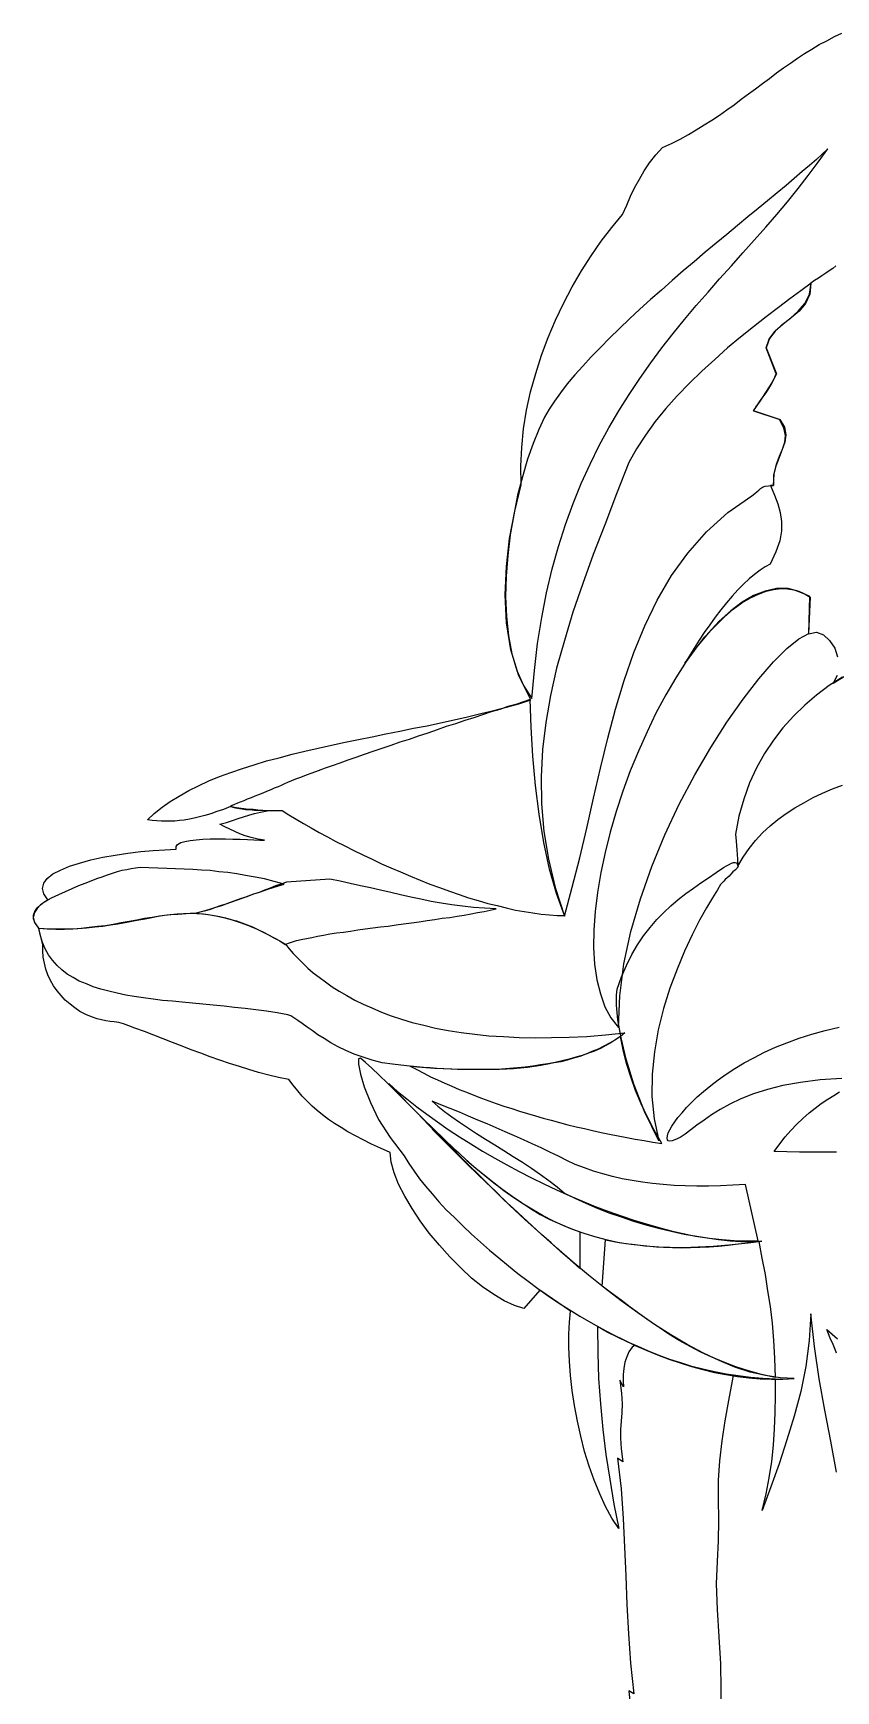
# Model space of a CAD drawing. Header units: inches. Extents: x 0 to 13.7, y 0 to 22.6.
# Drawn here: x 0 to 6.02, y 9.99 to 22.43 of the extents above; entities that cross this region are included whole.
import ezdxf

# ---------------------------------------------------------------- set-up
doc = ezdxf.new("R2010")
doc.units = ezdxf.units.IN
doc.header["$MEASUREMENT"] = 0
doc.layers.add('3', color=3, linetype='Continuous')
doc.layers.add('7', color=7, linetype='Continuous')

# ---------------------------------------------------------------- blocks, each defined once
blk = doc.blocks.new('A$C0DDA7551')
at = {"layer": '3', "linetype": 'Continuous'}
for points in [[(5.962, 21.562), (5.921, 21.523), (5.878, 21.483), (5.826, 21.437), (5.771, 21.392), (5.711, 21.34), (5.649, 21.287), (5.583, 21.232), (5.511, 21.172), (5.439, 21.113), (5.363, 21.051), (5.284, 20.986), (5.205, 20.919), (5.124, 20.853), (5.043, 20.786), (4.96, 20.714), (4.878, 20.645), (4.795, 20.573), (4.714, 20.502), (4.633, 20.43), (4.551, 20.359), (4.475, 20.285), (4.399, 20.213), (4.325, 20.141), (4.256, 20.07), (4.186, 20.001), (4.124, 19.931), (4.065, 19.865), (4.007, 19.798), (3.957, 19.731), (3.912, 19.669), (3.871, 19.607), (3.838, 19.547), (3.795, 19.456), (3.752, 19.351), (3.709, 19.232), (3.671, 19.101), (3.635, 18.962), (3.606, 18.814), (3.58, 18.664), (3.561, 18.509), (3.549, 18.354), (3.544, 18.201), (3.551, 18.051), (3.566, 17.907), (3.592, 17.771), (3.628, 17.647), (3.678, 17.533), (3.742, 17.435), (3.761, 17.647), (3.785, 17.85), (3.816, 18.043), (3.852, 18.23), (3.895, 18.409), (3.943, 18.578), (3.995, 18.743), (4.053, 18.9), (4.112, 19.051), (4.179, 19.194), (4.246, 19.335), (4.32, 19.468), (4.394, 19.595), (4.473, 19.719), (4.551, 19.838), (4.635, 19.955), (4.718, 20.067), (4.802, 20.175), (4.888, 20.282), (4.976, 20.385), (5.065, 20.487), (5.15, 20.585), (5.239, 20.683), (5.325, 20.781), (5.411, 20.876), (5.497, 20.974), (5.58, 21.07), (5.661, 21.165), (5.74, 21.263), (5.816, 21.361), (5.89, 21.461), (5.962, 21.562)], [(5.404, 19.595), (5.427, 19.628), (5.451, 19.664), (5.475, 19.697), (5.499, 19.731), (5.52, 19.764), (5.542, 19.8), (5.561, 19.836), (5.575, 19.872), (5.499, 20.067), (5.523, 20.134), (5.566, 20.191), (5.621, 20.244), (5.683, 20.292), (5.74, 20.344), (5.79, 20.401), (5.826, 20.471), (5.838, 20.554), (5.761, 20.497), (5.678, 20.437), (5.592, 20.37), (5.499, 20.301), (5.406, 20.227), (5.308, 20.149), (5.21, 20.067), (5.115, 19.981), (5.017, 19.893), (4.924, 19.803), (4.833, 19.709), (4.747, 19.612), (4.668, 19.514), (4.594, 19.413), (4.528, 19.311), (4.47, 19.208), (4.377, 18.972), (4.289, 18.74), (4.203, 18.516), (4.124, 18.299), (4.05, 18.084), (3.986, 17.872), (3.928, 17.664), (3.883, 17.459), (3.847, 17.256), (3.823, 17.053), (3.812, 16.848), (3.814, 16.645), (3.831, 16.437), (3.866, 16.23), (3.917, 16.017), (3.986, 15.802), (4.045, 16.02), (4.103, 16.239), (4.155, 16.463), (4.205, 16.688), (4.258, 16.912), (4.313, 17.137), (4.37, 17.356), (4.434, 17.571), (4.506, 17.781), (4.59, 17.981), (4.683, 18.175), (4.79, 18.359), (4.912, 18.528), (5.053, 18.686), (5.213, 18.831), (5.392, 18.958), (5.415, 18.974), (5.432, 18.989), (5.446, 19.001), (5.458, 19.012), (5.473, 19.022), (5.492, 19.029), (5.518, 19.032), (5.554, 19.034), (5.559, 19.12), (5.578, 19.194), (5.599, 19.254), (5.623, 19.308), (5.64, 19.361), (5.645, 19.411), (5.633, 19.468), (5.599, 19.53), (5.404, 19.595)], [(5.821, 17.924), (5.828, 18.201), (5.747, 18.239), (5.664, 18.261), (5.578, 18.261), (5.492, 18.242), (5.406, 18.208), (5.32, 18.158), (5.234, 18.094), (5.148, 18.017), (5.065, 17.926), (4.981, 17.824), (4.9, 17.714), (4.823, 17.592), (4.747, 17.464), (4.673, 17.327), (4.606, 17.187), (4.542, 17.041), (4.48, 16.893), (4.425, 16.74), (4.375, 16.588), (4.329, 16.432), (4.291, 16.28), (4.26, 16.129), (4.234, 15.981), (4.217, 15.838), (4.208, 15.7), (4.205, 15.566), (4.212, 15.442), (4.229, 15.325), (4.256, 15.22), (4.289, 15.122), (4.334, 15.039), (4.392, 14.967), (4.401, 15.203), (4.432, 15.444), (4.485, 15.688), (4.556, 15.931), (4.642, 16.175), (4.74, 16.413), (4.847, 16.642), (4.964, 16.862), (5.084, 17.067), (5.205, 17.258), (5.327, 17.432), (5.444, 17.583), (5.554, 17.712), (5.656, 17.812), (5.745, 17.884), (5.821, 17.924)], [(6.072, 17.597), (5.974, 17.533), (5.878, 17.461), (5.79, 17.385), (5.704, 17.304), (5.625, 17.215), (5.554, 17.122), (5.487, 17.022), (5.427, 16.915), (5.375, 16.802), (5.332, 16.681), (5.296, 16.554), (5.27, 16.418), (5.275, 16.366), (5.279, 16.299), (5.284, 16.23), (5.287, 16.177), (5.327, 16.246), (5.372, 16.311), (5.42, 16.37), (5.473, 16.428), (5.53, 16.48), (5.587, 16.528), (5.649, 16.573), (5.714, 16.616), (5.783, 16.654), (5.852, 16.693), (5.924, 16.726), (5.998, 16.757), (6.072, 16.786)], [(3.73, 17.428), (3.678, 17.411), (3.621, 17.392), (3.561, 17.375), (3.501, 17.354), (3.437, 17.335), (3.372, 17.313), (3.306, 17.292), (3.239, 17.27), (3.17, 17.246), (3.1, 17.225), (3.031, 17.201), (2.962, 17.177), (2.89, 17.153), (2.821, 17.129), (2.752, 17.108), (2.683, 17.084), (2.616, 17.06), (2.549, 17.039), (2.484, 17.015), (2.42, 16.993), (2.36, 16.972), (2.301, 16.95), (2.243, 16.931), (2.191, 16.912), (2.138, 16.893), (2.091, 16.876), (2.048, 16.86), (2.007, 16.843), (1.969, 16.831), (1.938, 16.817), (1.909, 16.805), (1.885, 16.795), (1.862, 16.783), (1.838, 16.774), (1.809, 16.762), (1.783, 16.75), (1.752, 16.738), (1.723, 16.726), (1.692, 16.714), (1.663, 16.702), (1.635, 16.69), (1.606, 16.681), (1.58, 16.669), (1.554, 16.659), (1.532, 16.65), (1.511, 16.64), (1.494, 16.633), (1.48, 16.626), (1.485, 16.626), (1.487, 16.626), (1.494, 16.623), (1.499, 16.621), (1.508, 16.619), (1.518, 16.616), (1.532, 16.614), (1.549, 16.611), (1.568, 16.607), (1.594, 16.604), (1.625, 16.602), (1.661, 16.599), (1.702, 16.597), (1.749, 16.595), (1.807, 16.595), (1.869, 16.595), (1.919, 16.564), (1.974, 16.53), (2.029, 16.497), (2.086, 16.466), (2.146, 16.43), (2.208, 16.397), (2.272, 16.363), (2.339, 16.33), (2.406, 16.296), (2.473, 16.263), (2.544, 16.23), (2.613, 16.196), (2.685, 16.165), (2.757, 16.134), (2.831, 16.103), (2.905, 16.072), (2.976, 16.043), (3.05, 16.017), (3.124, 15.991), (3.196, 15.965), (3.267, 15.941), (3.339, 15.919), (3.411, 15.898), (3.482, 15.881), (3.549, 15.864), (3.618, 15.848), (3.685, 15.836), (3.75, 15.826), (3.812, 15.817), (3.874, 15.812), (3.931, 15.807), (3.988, 15.807), (3.926, 15.972), (3.874, 16.156), (3.831, 16.356), (3.797, 16.568), (3.769, 16.783), (3.75, 17.003), (3.738, 17.22), (3.73, 17.428)], [(5.17, 16.053), (5.158, 16.039), (5.134, 16), (5.098, 15.941), (5.053, 15.864), (5, 15.771), (4.945, 15.661), (4.888, 15.54), (4.833, 15.404), (4.778, 15.261), (4.73, 15.108), (4.69, 14.948), (4.661, 14.783), (4.644, 14.616), (4.642, 14.449), (4.659, 14.28), (4.695, 14.115), (4.587, 14.337), (4.506, 14.542), (4.449, 14.728), (4.411, 14.888), (4.387, 15.024), (4.377, 15.134), (4.377, 15.21), (4.382, 15.253), (4.415, 15.346), (4.451, 15.432), (4.492, 15.514), (4.535, 15.588), (4.58, 15.654), (4.63, 15.716), (4.68, 15.776), (4.733, 15.829), (4.785, 15.879), (4.84, 15.926), (4.898, 15.972), (4.955, 16.012), (5.01, 16.053), (5.067, 16.091), (5.124, 16.129), (5.179, 16.167), (5.203, 16.179), (5.222, 16.191), (5.239, 16.201), (5.255, 16.206), (5.267, 16.206), (5.277, 16.203), (5.284, 16.191), (5.289, 16.172), (5.27, 16.151), (5.251, 16.134), (5.236, 16.117), (5.222, 16.103), (5.208, 16.089), (5.193, 16.077), (5.182, 16.065), (5.17, 16.053)], [(0.04, 15.712), (0.105, 15.707), (0.169, 15.705), (0.234, 15.705), (0.298, 15.707), (0.36, 15.712), (0.42, 15.719), (0.482, 15.726), (0.542, 15.733), (0.601, 15.743), (0.661, 15.755), (0.721, 15.764), (0.778, 15.774), (0.835, 15.786), (0.893, 15.795), (0.947, 15.805), (1.005, 15.812), (1.029, 15.814), (1.055, 15.817), (1.086, 15.817), (1.119, 15.819), (1.148, 15.821), (1.177, 15.824), (1.2, 15.824), (1.217, 15.824), (1.236, 15.829), (1.262, 15.836), (1.296, 15.845), (1.332, 15.855), (1.37, 15.869), (1.415, 15.883), (1.461, 15.9), (1.508, 15.917), (1.556, 15.934), (1.606, 15.95), (1.656, 15.969), (1.706, 15.986), (1.754, 16.003), (1.8, 16.017), (1.842, 16.031), (1.883, 16.043), (1.809, 16.062), (1.735, 16.082), (1.666, 16.096), (1.594, 16.108), (1.527, 16.12), (1.461, 16.129), (1.394, 16.136), (1.329, 16.144), (1.262, 16.148), (1.198, 16.153), (1.134, 16.156), (1.069, 16.158), (1.002, 16.16), (0.936, 16.163), (0.869, 16.165), (0.802, 16.167), (0.769, 16.163), (0.735, 16.158), (0.702, 16.151), (0.666, 16.144), (0.63, 16.134), (0.594, 16.122), (0.556, 16.11), (0.515, 16.096), (0.475, 16.082), (0.432, 16.065), (0.387, 16.048), (0.339, 16.029), (0.291, 16.008), (0.241, 15.984), (0.189, 15.962), (0.134, 15.936), (0.112, 15.924), (0.086, 15.907), (0.055, 15.886), (0.029, 15.86), (0.009, 15.829), (0, 15.793), (0.009, 15.755), (0.04, 15.712)], [(4.439, 14.926), (4.406, 14.9), (4.372, 14.876), (4.334, 14.852), (4.296, 14.831), (4.256, 14.809), (4.212, 14.79), (4.167, 14.774), (4.119, 14.757), (4.072, 14.743), (4.022, 14.728), (3.969, 14.716), (3.917, 14.704), (3.862, 14.693), (3.807, 14.685), (3.75, 14.676), (3.692, 14.669), (3.635, 14.664), (3.575, 14.659), (3.513, 14.654), (3.454, 14.652), (3.391, 14.652), (3.329, 14.65), (3.265, 14.65), (3.203, 14.652), (3.141, 14.654), (3.076, 14.657), (3.012, 14.659), (2.95, 14.664), (2.885, 14.669), (2.823, 14.676), (2.759, 14.683), (2.697, 14.69), (2.618, 14.702), (2.544, 14.721), (2.475, 14.743), (2.408, 14.766), (2.346, 14.793), (2.289, 14.821), (2.234, 14.852), (2.184, 14.883), (2.136, 14.912), (2.093, 14.943), (2.055, 14.969), (2.019, 14.996), (1.986, 15.019), (1.957, 15.039), (1.933, 15.053), (1.912, 15.062), (1.831, 15.077), (1.752, 15.089), (1.671, 15.098), (1.59, 15.108), (1.511, 15.117), (1.432, 15.127), (1.351, 15.134), (1.274, 15.141), (1.196, 15.148), (1.119, 15.156), (1.045, 15.163), (0.971, 15.17), (0.9, 15.179), (0.828, 15.189), (0.759, 15.199), (0.695, 15.21), (0.63, 15.225), (0.568, 15.239), (0.508, 15.253), (0.451, 15.272), (0.399, 15.294), (0.346, 15.315), (0.301, 15.342), (0.255, 15.368), (0.215, 15.399), (0.179, 15.432), (0.146, 15.471), (0.114, 15.511), (0.091, 15.556), (0.069, 15.604), (0.055, 15.654), (0.043, 15.712), (0.122, 15.707), (0.196, 15.707), (0.267, 15.707), (0.334, 15.709), (0.401, 15.714), (0.463, 15.721), (0.523, 15.728), (0.58, 15.736), (0.635, 15.745), (0.69, 15.755), (0.74, 15.764), (0.792, 15.774), (0.84, 15.783), (0.89, 15.793), (0.938, 15.802), (0.986, 15.81), (1.033, 15.814), (1.081, 15.819), (1.129, 15.821), (1.177, 15.824), (1.227, 15.821), (1.277, 15.819), (1.329, 15.812), (1.382, 15.802), (1.437, 15.79), (1.494, 15.774), (1.554, 15.755), (1.616, 15.731), (1.68, 15.705), (1.747, 15.671), (1.819, 15.635), (1.893, 15.592), (1.921, 15.556), (1.952, 15.523), (1.986, 15.487), (2.022, 15.451), (2.06, 15.413), (2.1, 15.377), (2.146, 15.344), (2.193, 15.308), (2.243, 15.272), (2.296, 15.239), (2.353, 15.206), (2.413, 15.172), (2.475, 15.141), (2.542, 15.113), (2.613, 15.082), (2.687, 15.055), (2.764, 15.029), (2.845, 15.005), (2.931, 14.984), (3.019, 14.962), (3.115, 14.945), (3.212, 14.929), (3.313, 14.917), (3.42, 14.905), (3.53, 14.898), (3.647, 14.891), (3.766, 14.888), (3.89, 14.891), (4.022, 14.893), (4.155, 14.9), (4.294, 14.912), (4.439, 14.926)], [(6.067, 14.583), (5.905, 14.573), (5.757, 14.554), (5.625, 14.53), (5.509, 14.502), (5.404, 14.468), (5.31, 14.43), (5.227, 14.392), (5.155, 14.351), (5.091, 14.311), (5.034, 14.27), (4.981, 14.234), (4.936, 14.198), (4.893, 14.167), (4.854, 14.141), (4.816, 14.122), (4.795, 14.115), (4.778, 14.113), (4.766, 14.115), (4.759, 14.124), (4.757, 14.136), (4.759, 14.153), (4.766, 14.175), (4.778, 14.198), (4.792, 14.227), (4.814, 14.258), (4.838, 14.292), (4.869, 14.327), (4.902, 14.366), (4.94, 14.404), (4.983, 14.447), (5.031, 14.487), (5.084, 14.53), (5.139, 14.573), (5.201, 14.616), (5.265, 14.659), (5.334, 14.7), (5.408, 14.74), (5.487, 14.781), (5.571, 14.819), (5.656, 14.852), (5.747, 14.886), (5.843, 14.917), (5.943, 14.945), (6.048, 14.969)], [(2.783, 14.003), (2.819, 13.945), (2.859, 13.888), (2.9, 13.831), (2.945, 13.776), (2.993, 13.719), (3.045, 13.659), (3.1, 13.599), (3.162, 13.54), (3.224, 13.478), (3.289, 13.416), (3.356, 13.356), (3.425, 13.296), (3.494, 13.237), (3.566, 13.177), (3.637, 13.12), (3.714, 13.062), (3.788, 13.007), (3.864, 12.953), (3.943, 12.9), (4.022, 12.85), (4.103, 12.8), (4.184, 12.752), (4.265, 12.707), (4.349, 12.661), (4.432, 12.621), (4.516, 12.58), (4.599, 12.544), (4.685, 12.509), (4.771, 12.478), (4.854, 12.449), (4.94, 12.423), (5.026, 12.399), (5.112, 12.377), (5.198, 12.361), (5.284, 12.346), (5.37, 12.337), (5.456, 12.33), (5.54, 12.327), (5.625, 12.327), (5.709, 12.332), (5.604, 12.337), (5.494, 12.354), (5.38, 12.38), (5.265, 12.418), (5.148, 12.466), (5.029, 12.523), (4.907, 12.587), (4.785, 12.659), (4.661, 12.738), (4.537, 12.824), (4.413, 12.914), (4.291, 13.007), (4.167, 13.108), (4.045, 13.21), (3.926, 13.313), (3.807, 13.42), (3.69, 13.525), (3.575, 13.633), (3.465, 13.74), (3.358, 13.845), (3.253, 13.948), (3.153, 14.048), (3.057, 14.144), (2.967, 14.237), (2.881, 14.325), (2.802, 14.406), (2.726, 14.48), (2.659, 14.549), (2.597, 14.609), (2.542, 14.661), (2.494, 14.704), (2.456, 14.735), (2.442, 14.731), (2.442, 14.69), (2.456, 14.616), (2.484, 14.521), (2.53, 14.404), (2.592, 14.275), (2.678, 14.141), (2.783, 14.003)], [(2.668, 14.545), (2.735, 14.487), (2.804, 14.43), (2.878, 14.37), (2.955, 14.315), (3.034, 14.258), (3.115, 14.201), (3.198, 14.146), (3.284, 14.093), (3.372, 14.039), (3.463, 13.986), (3.554, 13.936), (3.647, 13.886), (3.74, 13.838), (3.833, 13.793), (3.928, 13.747), (4.026, 13.704), (4.122, 13.664), (4.217, 13.623), (4.313, 13.587), (4.411, 13.554), (4.506, 13.521), (4.599, 13.492), (4.695, 13.466), (4.788, 13.44), (4.878, 13.42), (4.969, 13.401), (5.057, 13.387), (5.143, 13.375), (5.229, 13.366), (5.31, 13.361), (5.392, 13.361), (5.468, 13.363), (5.341, 13.346), (5.22, 13.332), (5.103, 13.322), (4.991, 13.318), (4.881, 13.313), (4.778, 13.315), (4.678, 13.318), (4.58, 13.327), (4.487, 13.337), (4.396, 13.351), (4.31, 13.37), (4.224, 13.392), (4.141, 13.418), (4.062, 13.444), (3.983, 13.478), (3.905, 13.513), (3.828, 13.552), (3.754, 13.595), (3.68, 13.64), (3.606, 13.688), (3.532, 13.74), (3.458, 13.797), (3.384, 13.857), (3.31, 13.919), (3.236, 13.986), (3.16, 14.055), (3.084, 14.129), (3.005, 14.206), (2.924, 14.284), (2.84, 14.368), (2.757, 14.454), (2.668, 14.545)], [(5.955, 12.7), (6.036, 12.63)], [(6.029, 12.521), (6.017, 12.549), (6.003, 12.587), (5.981, 12.635), (5.955, 12.7)]]:
    blk.add_lwpolyline(points, dxfattribs=at)
at = {"layer": '7', "linetype": 'Continuous'}
for points in [[(4.394, 11.206), (4.341, 11.284), (4.294, 11.37), (4.251, 11.466), (4.21, 11.568), (4.172, 11.673), (4.138, 11.785), (4.11, 11.898), (4.084, 12.012), (4.062, 12.129), (4.045, 12.241), (4.033, 12.354), (4.024, 12.463), (4.019, 12.566), (4.019, 12.664), (4.024, 12.755), (4.033, 12.838), (3.802, 12.996), (3.683, 12.857), (3.611, 12.879), (3.535, 12.914), (3.456, 12.962), (3.372, 13.019), (3.289, 13.086), (3.208, 13.163), (3.127, 13.246), (3.048, 13.332), (2.971, 13.423), (2.905, 13.516), (2.843, 13.609), (2.788, 13.7), (2.742, 13.79), (2.709, 13.876), (2.687, 13.955), (2.678, 14.029), (2.606, 14.06), (2.539, 14.091), (2.475, 14.122), (2.418, 14.153), (2.36, 14.184), (2.31, 14.215), (2.26, 14.246), (2.215, 14.277), (2.172, 14.311), (2.131, 14.344), (2.093, 14.377), (2.055, 14.413), (2.019, 14.451), (1.986, 14.492), (1.952, 14.533), (1.919, 14.576), (1.842, 14.592), (1.768, 14.609), (1.692, 14.628), (1.618, 14.65), (1.547, 14.673), (1.473, 14.695), (1.401, 14.721), (1.329, 14.747), (1.258, 14.774), (1.186, 14.8), (1.117, 14.826), (1.045, 14.855), (0.976, 14.881), (0.905, 14.91), (0.835, 14.936), (0.764, 14.962), (0.718, 14.979), (0.678, 14.993), (0.642, 15.003), (0.609, 15.008), (0.578, 15.012), (0.546, 15.017), (0.513, 15.024), (0.48, 15.031), (0.437, 15.046), (0.394, 15.065), (0.351, 15.086), (0.313, 15.113), (0.277, 15.141), (0.241, 15.172), (0.21, 15.206), (0.179, 15.241), (0.153, 15.28), (0.131, 15.318), (0.11, 15.361), (0.095, 15.404), (0.084, 15.449), (0.074, 15.494), (0.072, 15.542), (0.072, 15.59), (0.04, 15.716), (0.014, 15.75), (0.002, 15.781), (0.002, 15.81), (0.012, 15.838), (0.031, 15.864), (0.055, 15.886), (0.081, 15.907), (0.11, 15.924), (0.079, 15.969), (0.069, 16.01), (0.079, 16.051), (0.105, 16.086), (0.148, 16.12), (0.205, 16.148), (0.272, 16.177), (0.348, 16.201), (0.432, 16.225), (0.523, 16.244), (0.616, 16.261), (0.711, 16.275), (0.807, 16.287), (0.9, 16.294), (0.988, 16.301), (1.072, 16.306), (1.072, 16.325), (1.084, 16.339), (1.107, 16.354), (1.138, 16.363), (1.177, 16.37), (1.222, 16.375), (1.272, 16.38), (1.327, 16.382), (1.384, 16.382), (1.442, 16.382), (1.499, 16.38), (1.554, 16.38), (1.609, 16.378), (1.656, 16.375), (1.702, 16.373), (1.737, 16.373), (1.685, 16.38), (1.635, 16.392), (1.592, 16.406), (1.551, 16.421), (1.513, 16.437), (1.475, 16.456), (1.439, 16.473), (1.401, 16.492), (1.451, 16.506), (1.496, 16.521), (1.537, 16.535), (1.578, 16.549), (1.618, 16.561), (1.661, 16.573), (1.706, 16.583), (1.757, 16.592), (1.723, 16.595), (1.687, 16.599), (1.652, 16.602), (1.616, 16.604), (1.58, 16.609), (1.544, 16.614), (1.511, 16.619), (1.48, 16.626), (1.427, 16.604), (1.379, 16.588), (1.334, 16.571), (1.289, 16.559), (1.248, 16.547), (1.208, 16.537), (1.172, 16.53), (1.134, 16.523), (1.098, 16.521), (1.064, 16.516), (1.029, 16.516), (0.995, 16.516), (0.962, 16.516), (0.928, 16.518), (0.893, 16.521), (0.857, 16.526), (0.909, 16.573), (0.967, 16.621), (1.029, 16.664), (1.095, 16.704), (1.167, 16.745), (1.241, 16.781), (1.317, 16.817), (1.399, 16.85), (1.482, 16.881), (1.57, 16.91), (1.659, 16.938), (1.752, 16.967), (1.845, 16.991), (1.943, 17.017), (2.038, 17.041), (2.138, 17.063), (2.239, 17.086), (2.341, 17.108), (2.442, 17.129), (2.544, 17.148), (2.647, 17.17), (2.752, 17.191), (2.854, 17.213), (2.957, 17.232), (3.057, 17.253), (3.16, 17.277), (3.26, 17.299), (3.358, 17.323), (3.456, 17.347), (3.551, 17.37), (3.645, 17.397), (3.735, 17.425), (3.645, 17.607), (3.585, 17.802), (3.551, 18.005), (3.542, 18.215), (3.551, 18.428), (3.575, 18.638), (3.613, 18.843), (3.661, 19.041), (3.659, 19.18), (3.666, 19.32), (3.68, 19.461), (3.702, 19.6), (3.733, 19.738), (3.771, 19.876), (3.814, 20.013), (3.864, 20.146), (3.919, 20.275), (3.979, 20.401), (4.045, 20.526), (4.115, 20.645), (4.186, 20.76), (4.263, 20.869), (4.341, 20.972), (4.423, 21.07), (4.454, 21.139), (4.482, 21.206), (4.513, 21.27), (4.549, 21.335), (4.585, 21.397), (4.625, 21.456), (4.671, 21.516), (4.723, 21.571), (4.79, 21.602), (4.854, 21.635), (4.917, 21.669), (4.976, 21.705), (5.036, 21.741), (5.093, 21.776), (5.15, 21.814), (5.205, 21.855), (5.26, 21.893), (5.313, 21.934), (5.368, 21.974), (5.42, 22.013), (5.473, 22.053), (5.525, 22.091), (5.578, 22.132), (5.63, 22.17), (5.683, 22.206), (5.735, 22.242), (5.788, 22.278), (5.843, 22.311), (5.898, 22.344), (5.955, 22.373), (6.012, 22.404), (6.069, 22.43)], [(6.024, 20.683), (6, 20.664), (5.974, 20.645), (5.948, 20.628), (5.919, 20.609), (5.893, 20.59), (5.864, 20.573), (5.835, 20.554), (5.828, 20.471), (5.795, 20.401), (5.747, 20.344), (5.688, 20.294), (5.625, 20.244), (5.568, 20.194), (5.525, 20.137), (5.501, 20.067), (5.578, 19.874), (5.559, 19.838), (5.54, 19.803), (5.518, 19.767), (5.494, 19.733), (5.473, 19.697), (5.449, 19.664), (5.425, 19.631), (5.404, 19.595), (5.602, 19.53), (5.637, 19.473), (5.647, 19.416), (5.64, 19.361), (5.621, 19.304), (5.597, 19.244), (5.573, 19.18), (5.556, 19.113), (5.554, 19.036), (5.532, 19.034), (5.563, 18.962), (5.587, 18.896), (5.606, 18.831), (5.616, 18.764), (5.614, 18.695), (5.602, 18.619), (5.573, 18.537), (5.53, 18.444), (5.492, 18.425), (5.454, 18.399), (5.413, 18.368), (5.372, 18.335), (5.329, 18.294), (5.287, 18.251), (5.246, 18.203), (5.203, 18.153), (5.16, 18.101), (5.117, 18.046), (5.077, 17.989), (5.036, 17.931), (4.998, 17.874), (4.96, 17.814), (4.924, 17.757), (4.89, 17.7), (4.967, 17.805), (5.041, 17.898), (5.115, 17.977), (5.184, 18.046), (5.253, 18.106), (5.318, 18.153), (5.382, 18.191), (5.442, 18.22), (5.499, 18.242), (5.556, 18.253), (5.609, 18.261), (5.659, 18.258), (5.707, 18.251), (5.75, 18.237), (5.793, 18.22), (5.831, 18.196), (5.819, 17.922), (5.878, 17.934), (5.931, 17.915), (5.976, 17.872), (6.015, 17.814), (6.036, 17.748)], [(6.034, 17.609), (6.003, 17.552), (6.139, 17.633)], [(6.029, 11.628), (5.986, 11.862), (5.94, 12.093), (5.898, 12.33), (5.862, 12.571), (5.835, 12.817), (5.824, 12.616), (5.797, 12.423), (5.759, 12.234), (5.711, 12.05), (5.656, 11.871), (5.597, 11.692), (5.535, 11.518), (5.47, 11.342), (5.499, 11.466), (5.523, 11.587), (5.542, 11.709), (5.554, 11.831), (5.563, 11.953), (5.568, 12.077), (5.571, 12.201), (5.571, 12.327), (5.475, 12.332), (5.382, 12.339), (5.291, 12.351), (5.201, 12.365), (5.112, 12.382), (5.026, 12.401), (4.943, 12.423), (4.859, 12.449), (4.778, 12.475), (4.697, 12.504), (4.618, 12.537), (4.539, 12.571), (4.461, 12.604), (4.384, 12.642), (4.308, 12.68), (4.234, 12.721), (4.236, 12.525), (4.243, 12.332), (4.258, 12.141), (4.275, 11.95), (4.298, 11.762), (4.327, 11.575), (4.358, 11.389), (4.394, 11.206)], [(1.224, 15.824), (1.27, 15.819), (1.313, 15.814), (1.358, 15.807), (1.401, 15.8), (1.442, 15.79), (1.485, 15.778), (1.525, 15.767), (1.566, 15.752), (1.606, 15.738), (1.647, 15.721), (1.687, 15.702), (1.728, 15.683), (1.766, 15.661), (1.807, 15.64), (1.85, 15.616), (1.89, 15.59), (1.917, 15.6), (1.945, 15.609), (1.976, 15.619), (2.012, 15.626), (2.05, 15.635), (2.091, 15.642), (2.134, 15.652), (2.179, 15.659), (2.227, 15.669), (2.277, 15.676), (2.329, 15.683), (2.382, 15.69), (2.437, 15.7), (2.492, 15.707), (2.549, 15.714), (2.606, 15.721), (2.664, 15.728), (2.723, 15.738), (2.78, 15.745), (2.84, 15.752), (2.897, 15.759), (2.957, 15.769), (3.014, 15.776), (3.069, 15.786), (3.127, 15.793), (3.181, 15.802), (3.234, 15.81), (3.286, 15.819), (3.334, 15.829), (3.384, 15.838), (3.43, 15.848), (3.473, 15.857), (3.387, 15.862), (3.303, 15.867), (3.222, 15.876), (3.141, 15.886), (3.062, 15.9), (2.986, 15.912), (2.909, 15.929), (2.833, 15.946), (2.757, 15.962), (2.683, 15.979), (2.606, 15.998), (2.532, 16.015), (2.456, 16.031), (2.379, 16.048), (2.303, 16.065), (2.227, 16.079), (1.902, 16.058), (1.859, 16.043), (1.819, 16.029), (1.778, 16.012), (1.735, 15.998), (1.695, 15.981), (1.654, 15.967), (1.613, 15.953), (1.573, 15.938), (1.53, 15.922), (1.489, 15.907), (1.446, 15.893), (1.403, 15.879), (1.36, 15.864), (1.315, 15.85), (1.27, 15.838), (1.224, 15.824)], [(5.561, 14.036), (5.602, 14.093), (5.642, 14.146), (5.685, 14.194), (5.73, 14.241), (5.776, 14.284), (5.824, 14.325), (5.869, 14.361), (5.914, 14.397), (5.962, 14.428), (6.007, 14.456), (6.05, 14.483)], [(6.029, 14.031), (5.936, 14.031), (5.843, 14.031), (5.75, 14.031), (5.654, 14.034), (5.561, 14.036)], [(4.716, 14.096), (4.659, 14.196), (4.609, 14.294), (4.561, 14.394), (4.52, 14.494), (4.485, 14.595), (4.451, 14.695), (4.427, 14.798), (4.406, 14.898), (4.365, 14.872), (4.325, 14.848), (4.282, 14.826), (4.239, 14.805), (4.193, 14.786), (4.148, 14.766), (4.103, 14.75), (4.055, 14.735), (4.007, 14.721), (3.96, 14.709), (3.909, 14.7), (3.862, 14.69), (3.809, 14.681), (3.759, 14.673), (3.709, 14.666), (3.656, 14.661), (3.604, 14.657), (3.551, 14.654), (3.499, 14.652), (3.446, 14.65), (3.394, 14.65), (3.341, 14.65), (3.289, 14.65), (3.236, 14.65), (3.184, 14.652), (3.134, 14.654), (3.081, 14.657), (3.029, 14.659), (2.979, 14.664), (2.928, 14.666), (2.878, 14.671), (2.828, 14.676), (2.878, 14.65), (2.931, 14.623), (2.981, 14.597), (3.034, 14.573), (3.088, 14.549), (3.141, 14.525), (3.196, 14.502), (3.251, 14.48), (3.306, 14.459), (3.363, 14.437), (3.418, 14.416), (3.475, 14.397), (3.532, 14.377), (3.592, 14.358), (3.649, 14.339), (3.709, 14.32), (3.769, 14.303), (3.828, 14.287), (3.888, 14.27), (3.95, 14.253), (4.012, 14.237), (4.074, 14.222), (4.136, 14.208), (4.198, 14.194), (4.263, 14.179), (4.325, 14.167), (4.389, 14.153), (4.454, 14.141), (4.518, 14.129), (4.585, 14.117), (4.649, 14.105), (4.716, 14.096)], [(5.346, 13.788), (5.251, 13.783), (5.158, 13.778), (5.067, 13.776), (4.979, 13.776), (4.893, 13.778), (4.809, 13.781), (4.728, 13.788), (4.647, 13.795), (4.571, 13.805), (4.494, 13.817), (4.42, 13.831), (4.346, 13.848), (4.275, 13.867), (4.205, 13.888), (4.136, 13.912), (4.067, 13.938), (4.005, 13.969), (3.943, 14), (3.878, 14.031), (3.812, 14.062), (3.745, 14.093), (3.678, 14.124), (3.611, 14.153), (3.542, 14.184), (3.473, 14.213), (3.406, 14.244), (3.337, 14.272), (3.267, 14.301), (3.198, 14.33), (3.129, 14.358), (3.06, 14.385), (2.993, 14.413), (3.036, 14.375), (3.086, 14.337), (3.141, 14.296), (3.198, 14.256), (3.26, 14.215), (3.327, 14.172), (3.394, 14.129), (3.463, 14.086), (3.532, 14.043), (3.601, 13.998), (3.671, 13.955), (3.74, 13.91), (3.807, 13.862), (3.869, 13.817), (3.931, 13.771), (3.986, 13.723), (4.065, 13.685), (4.146, 13.647), (4.232, 13.611), (4.32, 13.576), (4.411, 13.545), (4.504, 13.513), (4.597, 13.485), (4.692, 13.459), (4.788, 13.437), (4.886, 13.416), (4.981, 13.399), (5.074, 13.385), (5.17, 13.375), (5.26, 13.368), (5.351, 13.366), (5.439, 13.366), (5.346, 13.788)], [(4.103, 13.158), (4.029, 13.222), (3.957, 13.284), (3.886, 13.349), (3.814, 13.413), (3.745, 13.478), (3.673, 13.542), (3.604, 13.607), (3.535, 13.671), (3.468, 13.738), (3.399, 13.802), (3.332, 13.869), (3.263, 13.934), (3.196, 14), (3.129, 14.067), (3.062, 14.136), (2.995, 14.203), (3.06, 14.144), (3.127, 14.084), (3.191, 14.027), (3.255, 13.967), (3.322, 13.91), (3.389, 13.855), (3.456, 13.8), (3.525, 13.75), (3.594, 13.7), (3.664, 13.652), (3.733, 13.607), (3.804, 13.564), (3.878, 13.525), (3.952, 13.492), (4.026, 13.459), (4.103, 13.432), (4.103, 13.158)], [(4.294, 13.373), (4.37, 13.358), (4.446, 13.346), (4.518, 13.337), (4.59, 13.327), (4.661, 13.322), (4.73, 13.318), (4.797, 13.315), (4.867, 13.313), (4.933, 13.315), (5.003, 13.318), (5.072, 13.32), (5.143, 13.325), (5.215, 13.332), (5.289, 13.342), (5.365, 13.351), (5.444, 13.361), (5.468, 13.234), (5.492, 13.112), (5.511, 12.991), (5.53, 12.871), (5.544, 12.747), (5.556, 12.618), (5.563, 12.485), (5.568, 12.339), (5.465, 12.363), (5.368, 12.389), (5.272, 12.42), (5.182, 12.454), (5.093, 12.492), (5.01, 12.53), (4.929, 12.573), (4.847, 12.618), (4.771, 12.664), (4.697, 12.714), (4.623, 12.764), (4.551, 12.814), (4.48, 12.867), (4.411, 12.919), (4.339, 12.972), (4.27, 13.024), (4.294, 13.373)], [(4.511, 12.58), (4.494, 12.566), (4.47, 12.533), (4.454, 12.494), (4.439, 12.454), (4.432, 12.408), (4.427, 12.363), (4.427, 12.315), (4.43, 12.27), (4.401, 12.32), (4.415, 12.222), (4.42, 12.141), (4.418, 12.074), (4.413, 12.012), (4.406, 11.95), (4.406, 11.883), (4.411, 11.805), (4.425, 11.707), (4.384, 11.735), (4.411, 11.504), (4.427, 11.282), (4.437, 11.065), (4.446, 10.85), (4.454, 10.635), (4.466, 10.416), (4.482, 10.194), (4.508, 9.965), (4.47, 9.988), (4.487, 9.809)], [(5.162, 9.907), (5.162, 10), (5.16, 10.189), (5.148, 10.392), (5.136, 10.597), (5.127, 10.79), (5.136, 10.957), (5.143, 11.112), (5.146, 11.265), (5.143, 11.432), (5.143, 11.568), (5.153, 11.714), (5.17, 11.864), (5.193, 12.015), (5.22, 12.167), (5.248, 12.315), (5.255, 12.354), (5.255, 12.351)]]:
    blk.add_lwpolyline(points, dxfattribs=at)

msp = doc.modelspace()

# ---------------------------------------------------------------- block references
msp.add_blockref('A$C0DDA7551', (0, 0))

doc.saveas('drawing.dxf')
